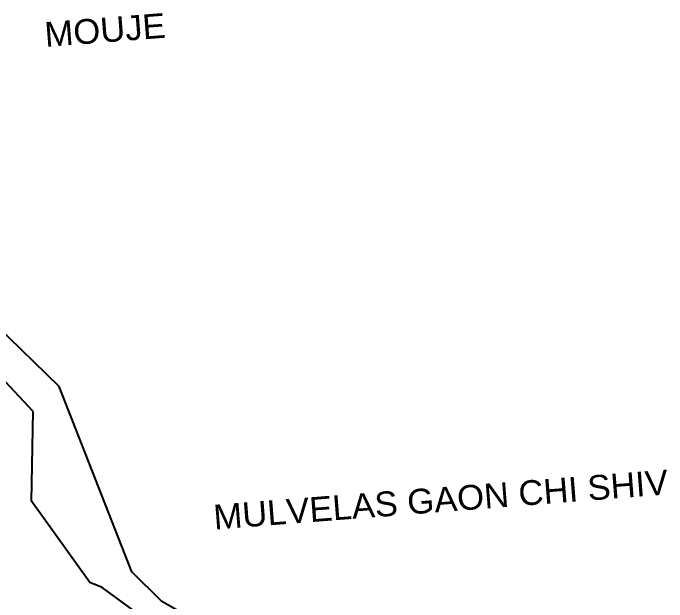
# Model space of a CAD drawing. Header units: metres. Extents: x 284689 to 287152, y 2012663 to 2015676.
# Drawn here: x 286131.8 to 286468.7, y 2015226 to 2015529.5 of the extents above; entities that cross this region are included whole.
import ezdxf

# ---------------------------------------------------------------- set-up
doc = ezdxf.new("R2010")
doc.units = ezdxf.units.M
doc.header["$MEASUREMENT"] = 0
for name, color, linetype in [('POLY_ROAD', 30, 'Continuous'), ('TEXT_MAPOUT', 7, 'Continuous'), ('V_BOUND_LINE', 7, 'Continuous')]:
    doc.layers.add(name, color=color, linetype=linetype)
doc.styles.get("Standard").update_dxf_attribs({"font": 'arial.ttf'})

msp = doc.modelspace()

# ---------------------------------------------------------------- linework, layer by layer
at = {"layer": 'POLY_ROAD'}
for p, q in [((286142.07, 2015324.14), (286091.16, 2015378.86)), ((286141.25, 2015278.01), (286142.07, 2015324.14)), ((286171.39, 2015236.12), (286141.25, 2015278.01)), ((286177.7, 2015233.44), (286171.39, 2015236.12)), ((286276.96, 2015161.33), (286177.7, 2015233.44))]:
    msp.add_line(p, q, dxfattribs=at)
at = {"layer": 'V_BOUND_LINE'}
for p, q in [((286155.52, 2015336.96), (286111.52, 2015379.7)), ((286192.91, 2015241.5), (286155.52, 2015336.96)), ((286208.47, 2015226.34), (286192.91, 2015241.5)), ((286307.58, 2015169.57), (286208.47, 2015226.34))]:
    msp.add_line(p, q, dxfattribs=at)

# ---------------------------------------------------------------- texts
at = {"layer": 'TEXT_MAPOUT'}
for s, height, p in [('MOUJE', 12.77, (286148.51, 2015511.97)), ('MULVELAS GAON CHI SHIV', 12.7697, (286235.54, 2015263.29))]:
    msp.add_text(s, height=height, rotation=4.4442, dxfattribs=at).set_placement(p)

doc.saveas('drawing.dxf')
